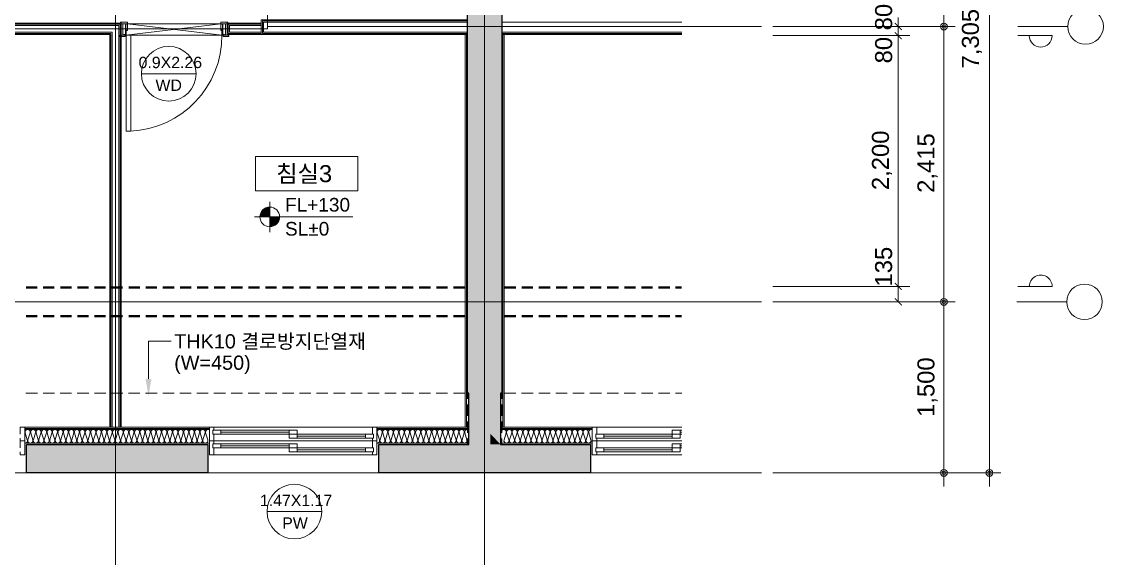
# Model space of a CAD drawing. Header units: millimetres. Extents: x 906 to 41302, y 848 to 28850.
# Drawn here: x 22771 to 32264, y 8367 to 13075 of the extents above; entities that cross this region are included whole.
import ezdxf

# ---------------------------------------------------------------- set-up
doc = ezdxf.new("R2010")
doc.units = ezdxf.units.MM
for name, color, linetype in [('PDF_0', 7, 'Continuous'), ('PDF_A-ANNO-LEAD', 7, 'Continuous'), ('PDF_A-ANNO-PONT', 7, 'Continuous'), ('PDF_A-FLOR-ROOM-IDEN', 7, 'Continuous'), ('PDF_A-ST-AXIS-CEN', 7, 'Continuous'), ('PDF_A-ST-AXIS-DIM', 7, 'Continuous'), ('PDF_A-WIN-IDEN', 7, 'Continuous'), ('PDF_X-단위세대$및$주동평면도$A-DOOR', 7, 'Continuous'), ('PDF_X-단위세대$및$주동평면도$A-FIN-INSL', 7, 'Continuous'), ('PDF_X-단위세대$및$주동평면도$A-FIN-INSL-HID', 7, 'Continuous'), ('PDF_X-단위세대$및$주동평면도$A-FLOR-FLIN-TYP', 7, 'Continuous'), ('PDF_X-단위세대$및$주동평면도$A-ST-AXIS-CEN', 7, 'Continuous'), ('PDF_X-단위세대$및$주동평면도$A-ST-AXIS-CEN-SUB', 7, 'Continuous'), ('PDF_X-단위세대$및$주동평면도$A-ST-CONC', 7, 'Continuous'), ('PDF_X-단위세대$및$주동평면도$A-WALL-DRY', 7, 'Continuous'), ('PDF_X-단위세대$및$주동평면도$A-WIN', 7, 'Continuous'), ('PDF_문자', 7, 'Continuous')]:
    doc.layers.add(name, color=color, linetype=linetype)
doc.layers.add('PDF_X-단위세대$및$주동평면도$A-FIN-INSL-HAT', color=7, linetype='Continuous', true_color=0x666666)
doc.layers.add('PDF_X-단위세대$및$주동평면도$S-ST-CONC-PAT1', color=7, linetype='Continuous', true_color=0xb7b7b7)
doc.styles.add('PDF Arial', font='arial.ttf')

msp = doc.modelspace()

# ---------------------------------------------------------------- linework, layer by layer
at = {"layer": 'PDF_0', "lineweight": 13}
for points in [[(30864.2, 12911.7), (30864.2, 13151.9)], [(30864.2, 10736.8), (30864.2, 10496.6)]]:
    msp.add_lwpolyline(points, close=True, dxfattribs=at)
for points in [[(30864.2, 9237.1), (30864.2, 8996.9)], [(31264.2, 9237.1), (31264.2, 8996.9)]]:
    msp.add_lwpolyline(points, dxfattribs=at)
for centre, radius in [((30864.7, 13031.8), 30.2), ((30864.7, 13031.8), 30.2), ((30864.7, 13031.8), 15.3), ((30864.7, 13031.8), 15.3), ((30864.7, 10616.7), 30.2), ((30864.7, 10616.7), 30.2), ((30864.7, 10616.7), 15.3), ((30864.7, 10616.7), 15.3), ((30864.7, 9117), 30.2), ((30864.7, 9117), 15.3), ((31264.8, 9117), 30.2), ((31264.8, 9117), 15.3)]:
    msp.add_circle(centre, radius, dxfattribs=at)
at = {"layer": 'PDF_0', "transparency": 33554559}
for points in [[(30437.7, 13065.1), (30431.3, 13058.8), (30498, 13004.8)], [(30498, 13004.8), (30431.3, 13058.8), (30437.7, 13065.1)], [(30431.3, 13058.8), (30498, 13004.8), (30491.7, 12998.5)], [(30491.7, 12998.5), (30498, 13004.8), (30431.3, 13058.8)], [(30498, 12924.4), (30431.3, 12978.3), (30437.7, 12984.7)], [(30498, 12924.4), (30431.3, 12978.3), (30437.7, 12984.7)], [(30491.7, 12918), (30498, 12924.4), (30431.3, 12978.3)], [(30491.7, 12918), (30498, 12924.4), (30431.3, 12978.3)], [(30437.7, 10784.4), (30431.3, 10778.1), (30498, 10725.2)], [(30498, 10725.2), (30431.3, 10778.1), (30437.7, 10784.4)], [(30431.3, 10778.1), (30498, 10725.2), (30491.7, 10718.8)], [(30491.7, 10718.8), (30498, 10725.2), (30431.3, 10778.1)], [(30437.7, 10650), (30431.3, 10643.7), (30498, 10589.7)], [(30431.3, 10643.7), (30498, 10589.7), (30491.7, 10583.3)]]:
    msp.add_solid(points, dxfattribs=at)
at = {"layer": 'PDF_A-ANNO-LEAD', "lineweight": 9}
msp.add_lwpolyline([(23884.5, 9940.9), (23884.5, 10271.1), (24084.5, 10271.1)], dxfattribs=at)
at = {"layer": 'PDF_A-ANNO-LEAD', "transparency": 33554559}
msp.add_solid([(23909.9, 9940.9), (23884.5, 9791.7), (23859.1, 9940.9)], dxfattribs=at)
at = {"layer": 'PDF_A-ANNO-PONT', "lineweight": 13}
for points in [[(24948.1, 11495.6), (24948.1, 11226.8)], [(25677.3, 11361.2), (24813.7, 11361.2)]]:
    msp.add_lwpolyline(points, dxfattribs=at)
msp.add_circle((24948.6, 11361.7), 86.3, dxfattribs=at)
at = {"layer": 'PDF_A-ANNO-PONT', "transparency": 33554559}
for points in [[(24873, 11404.6), (24948.1, 11390.8), (24866.6, 11390.8)], [(24881.4, 11416.2), (24948.1, 11404.6), (24873, 11404.6)], [(24948.1, 11404.6), (24873, 11404.6), (24948.1, 11390.8)], [(24892, 11426.8), (24948.1, 11416.2), (24881.4, 11416.2)], [(24948.1, 11416.2), (24881.4, 11416.2), (24948.1, 11404.6)], [(24904.7, 11436.4), (24948.1, 11426.8), (24892, 11426.8)], [(24948.1, 11426.8), (24892, 11426.8), (24948.1, 11416.2)], [(24918.5, 11442.7), (24948.1, 11436.4), (24904.7, 11436.4)], [(24948.1, 11436.4), (24904.7, 11436.4), (24948.1, 11426.8)], [(24933.3, 11445.9), (24948.1, 11442.7), (24918.5, 11442.7)], [(24948.1, 11442.7), (24918.5, 11442.7), (24948.1, 11436.4)], [(24948.1, 11448), (24948.1, 11445.9), (24933.3, 11445.9)], [(24948.1, 11445.9), (24933.3, 11445.9), (24948.1, 11442.7)], [(24863.4, 11376), (24948.1, 11361.2), (24861.3, 11361.2)], [(24866.6, 11390.8), (24948.1, 11376), (24863.4, 11376)], [(24948.1, 11376), (24863.4, 11376), (24948.1, 11361.2)], [(24948.1, 11390.8), (24866.6, 11390.8), (24948.1, 11376)], [(25034.9, 11361.2), (24948.1, 11361.2), (25032.8, 11346.4)], [(24948.1, 11361.2), (25032.8, 11346.4), (24948.1, 11346.4)], [(25032.8, 11346.4), (24948.1, 11346.4), (25029.6, 11331.6)], [(24948.1, 11346.4), (25029.6, 11331.6), (24948.1, 11331.6)], [(25029.6, 11331.6), (24948.1, 11331.6), (25023.2, 11317.8)], [(24948.1, 11331.6), (25023.2, 11317.8), (24948.1, 11317.8)], [(25023.2, 11317.8), (24948.1, 11317.8), (25013.7, 11305.1)], [(24948.1, 11317.8), (25013.7, 11305.1), (24948.1, 11305.1)], [(25013.7, 11305.1), (24948.1, 11305.1), (25003.1, 11294.5)], [(24948.1, 11305.1), (25003.1, 11294.5), (24948.1, 11294.5)], [(25003.1, 11294.5), (24948.1, 11294.5), (24991.5, 11286.1)], [(24948.1, 11294.5), (24991.5, 11286.1), (24948.1, 11286.1)], [(24991.5, 11286.1), (24948.1, 11286.1), (24977.7, 11279.7)], [(24948.1, 11286.1), (24977.7, 11279.7), (24948.1, 11279.7)], [(24948.1, 11279.7), (24948.1, 11276.5), (24962.9, 11276.5)], [(24948.1, 11279.7), (24977.7, 11279.7), (24962.9, 11276.5)], [(24948.1, 11276.5), (24962.9, 11276.5), (24948.1, 11274.4)]]:
    msp.add_solid(points, dxfattribs=at)
at = {"layer": 'PDF_A-FLOR-ROOM-IDEN', "lineweight": 13}
msp.add_lwpolyline([(24822.2, 11589.8), (24822.2, 11890.4), (25721.7, 11890.4), (25721.7, 11589.8)], close=True, dxfattribs=at)
at = {"layer": 'PDF_A-ST-AXIS-CEN', "lineweight": 5}
for points in [[(27764.3, 13031.3), (29264, 13031.3)], [(27764.3, 10616.1), (29264, 10616.1)], [(27764.3, 9116.5), (29264, 9116.5)]]:
    msp.add_lwpolyline(points, dxfattribs=at)
at = {"layer": 'PDF_A-ST-AXIS-DIM', "lineweight": 13}
for points in [[(31264.2, 16361.8), (31264.2, 9176.8)], [(30464.1, 13111.7), (30464.1, 13031.3), (30464.1, 12972)], [(30464.1, 12951.9), (30464.1, 13031.3), (30464.1, 13091.6)], [(31952.2, 13031.3), (31514, 13031.3)], [(30464.1, 10616.1), (30464.1, 10751.6), (30464.1, 12951.9), (30464.1, 12891.6)], [(30864.2, 10676.5), (30864.2, 12972)], [(29364.5, 10616.1), (30564.7, 10616.1)], [(30864.2, 9176.8), (30864.2, 10556.9)], [(31941.6, 10616.1), (31504.5, 10616.1)], [(30964.7, 9116.5), (29364.5, 9116.5), (31364.8, 9116.5)]]:
    msp.add_lwpolyline(points, dxfattribs=at)
for points in [[(30964.7, 13031.3), (29364.5, 13031.3)], [(30564.7, 13031.3), (29364.5, 13031.3)], [(30564.7, 12951.9), (29364.5, 12951.9)], [(30564.7, 10751.6), (29364.5, 10751.6)], [(30964.7, 10616.1), (29364.5, 10616.1)]]:
    msp.add_lwpolyline(points, close=True, dxfattribs=at)
for points in [[(31614.6, 12952.4, 1), (31814.6, 12951.9), (31514, 12951.9)], [(31614.6, 10752.1, -1), (31814.6, 10751.6), (31514, 10751.6)]]:
    msp.add_lwpolyline(points, format="xyb", dxfattribs=at)
for centre in [(32108.3, 13031.8), (32098.7, 10616.7)]:
    msp.add_circle(centre, 156.1, dxfattribs=at)
at = {"layer": 'PDF_A-WIN-IDEN', "lineweight": 13}
for points in [[(24301.5, 12617.5), (23822, 12617.5)], [(25404.2, 8776.8), (24924.8, 8776.8)]]:
    msp.add_lwpolyline(points, dxfattribs=at)
for centre in [(24061.8, 12618), (25164.5, 8777.3)]:
    msp.add_circle(centre, 239.7, dxfattribs=at)
at = {"layer": 'PDF_X-단위세대$및$주동평면도$A-DOOR', "lineweight": 9}
for points in [[(23699.3, 13071.5), (23699.3, 13056.7), (23644.2, 13056.7), (23644.2, 13062), (23638.9, 13062), (23638.9, 13071.5), (23699.3, 13071.5), (23638.9, 13071.5), (23638.9, 13066.2), (23644.2, 13066.2), (23644.2, 13056.7), (23699.3, 13056.7)], [(23683.4, 13008), (23683.4, 13056.7), (23659.1, 13056.7), (23659.1, 13024.9), (23659.1, 12956.1), (23668.6, 12956.1), (23668.6, 12961.4), (23683.4, 12961.4)], [(23684.5, 12961.4), (23669.6, 12961.4), (23669.6, 12956.1), (23689.7, 12956.1), (23689.7, 13006.9), (23684.5, 13006.9)], [(23694, 13056.7), (23694, 13051.4), (23699.3, 13051.4), (23699.3, 12996.3), (23689.7, 12996.3), (23689.7, 13008), (23684.5, 13008), (23684.5, 13056.7)], [(24519.5, 13071.5), (24519.5, 13056.7), (24574.5, 13056.7), (24574.5, 13062), (24579.8, 13062), (24579.8, 13071.5), (24519.5, 13071.5), (24579.8, 13071.5), (24579.8, 13066.2), (24574.5, 13066.2), (24574.5, 13056.7), (24519.5, 13056.7)], [(24524.8, 13056.7), (24524.8, 13051.4), (24519.5, 13051.4), (24519.5, 12996.3), (24529, 12996.3), (24529, 13008), (24534.3, 13008), (24534.3, 13056.7)], [(24534.3, 12961.4), (24549.1, 12961.4), (24549.1, 12956.1), (24529, 12956.1), (24529, 13006.9), (24534.3, 13006.9)], [(24535.4, 13008), (24535.4, 13056.7), (24559.7, 13056.7), (24559.7, 13024.9), (24559.7, 12956.1), (24550.2, 12956.1), (24550.2, 12961.4), (24535.4, 12961.4)], [(23629.4, 12951.9), (23634.7, 12951.9), (23634.7, 12956.1), (23679.2, 12956.1), (23679.2, 12944.5), (23629.4, 12944.5)], [(23730, 12114.7), (23689.7, 12114.7), (23689.7, 12956.1), (23730, 12956.1)], [(24589.3, 12951.9), (24584, 12951.9), (24584, 12956.1), (24539.6, 12956.1), (24539.6, 12944.5), (24589.3, 12944.5)]]:
    msp.add_lwpolyline(points, close=True, dxfattribs=at)
at = {"layer": 'PDF_X-단위세대$및$주동평면도$A-DOOR', "lineweight": 5}
msp.add_lwpolyline([(23689.7, 12956.1), (24529, 12956.1), (23699.3, 13056.7), (24519.5, 13056.7)], close=True, dxfattribs=at)
msp.add_arc((23692.4, 12951.4), 836.6, 272.19727, 0.37353, dxfattribs=at)
at = {"layer": 'PDF_X-단위세대$및$주동평면도$A-FIN-INSL', "lineweight": 5}
for points in [[(22799.7, 9496.4), (24418.9, 9496.4)], [(25889, 9496.4), (26683.8, 9496.4)], [(27779.2, 9496.4), (26984.3, 9496.4)], [(22799.7, 9376.8), (24418.9, 9376.8)], [(25889, 9376.8), (26683.8, 9376.8)], [(27779.2, 9376.8), (26984.3, 9376.8)]]:
    msp.add_lwpolyline(points, dxfattribs=at)
at = {"layer": 'PDF_X-단위세대$및$주동평면도$A-FIN-INSL-HAT', "lineweight": 9}
for points in [[(23156.3, 9405.4), (23138.2, 9468.3, -0.501616), (23160, 9497.5, -0.501616), (23180.7, 9467.9), (23162.6, 9406.1, 0.501616), (23184.4, 9376.8, 0.501616), (23205, 9405.4), (23185.9, 9468.3, -0.501616), (23207.7, 9497.5, -0.501616), (23228.3, 9467.9), (23210.2, 9406.1, 0.501616), (23232, 9376.8, 0.501616), (23252.7, 9405.4), (23234.6, 9468.3, -0.501616), (23256.4, 9497.5, -0.501616), (23277, 9467.9), (23257.8, 9406.1, 0.501616), (23279.6, 9376.8, 0.501616), (23300.3, 9405.4), (23282.2, 9468.3, -0.501616), (23304, 9497.5, -0.501616), (23324.6, 9467.9), (23306.5, 9406.1, 0.501616), (23328.3, 9376.8, 0.501616), (23349, 9405.4), (23329.8, 9468.3, -0.501616), (23351.6, 9497.5, -0.501616), (23373.3, 9467.9), (23354.1, 9406.1, 0.501616), (23376, 9376.8, 0.501616), (23396.6, 9405.4), (23378.5, 9468.3, -0.501616), (23400.3, 9497.5, -0.501616), (23420.9, 9467.9), (23401.8, 9406.1, 0.501616), (23423.6, 9376.8, 0.501616), (23445.3, 9405.4), (23426.1, 9468.3, -0.501616), (23447.9, 9497.5, -0.501616), (23468.6, 9467.9), (23450.4, 9406.1, 0.501616), (23472.3, 9376.8, 0.501616), (23492.9, 9405.4), (23473.7, 9468.3, -0.501616), (23495.5, 9497.5, -0.501616), (23517.2, 9467.9), (23498.1, 9406.1, 0.501616), (23519.9, 9376.8, 0.501616), (23540.5, 9405.4), (23522.4, 9468.3, -0.501616), (23544.2, 9497.5, -0.501616), (23564.9, 9467.9), (23545.7, 9406.1, 0.501616), (23567.5, 9376.8, 0.501616), (23589.2, 9405.4), (23570, 9468.3, -0.501616), (23591.9, 9497.5, -0.501616), (23612.5, 9467.9), (23594.4, 9406.1, 0.501616), (23616.2, 9376.8, 0.501616), (23636.8, 9405.4), (23617.7, 9468.3, -0.501616), (23639.5, 9497.5, -0.501616), (23661.2, 9467.9), (23642, 9406.1, 0.501616), (23663.8, 9376.8, 0.501616), (23684.5, 9405.4), (23666.4, 9468.3, -0.501616), (23688.2, 9497.5, -0.501616), (23708.8, 9467.9), (23690.7, 9406.1, 0.501616), (23712.5, 9376.8, 0.501616), (23733.1, 9405.4), (23714, 9468.3, -0.501616), (23735.8, 9497.5, -0.501616), (23756.4, 9467.9), (23738.3, 9406.1, 0.501616), (23760.1, 9376.8, 0.501616), (23780.8, 9405.4), (23762.7, 9468.3, -0.501616), (23784.5, 9497.5, -0.501616), (23805.1, 9467.9), (23785.9, 9406.1, 0.501616), (23807.8, 9376.8, 0.501616), (23828.4, 9405.4), (23810.3, 9468.3, -0.501616), (23832.1, 9497.5, -0.501616), (23852.7, 9467.9), (23834.6, 9406.1, 0.501616), (23856.4, 9376.8, 0.501616), (23877.1, 9405.4), (23857.9, 9468.3, -0.501616), (23879.7, 9497.5, -0.501616), (23900.4, 9467.9), (23882.2, 9406.1, 0.501616), (23904.1, 9376.8, 0.501616), (23924.7, 9405.4), (23906.6, 9468.3, -0.501616), (23928.4, 9497.5, -0.501616), (23949, 9467.9), (23929.9, 9406.1, 0.501616), (23951.7, 9376.8, 0.501616), (23972.3, 9405.4), (23954.2, 9468.3, -0.501616), (23976, 9497.5, -0.501616), (23996.7, 9467.9), (23978.6, 9406.1, 0.501616), (24000.4, 9376.8, 0.501616), (24021, 9405.4), (24001.8, 9468.3, -0.501616), (24023.7, 9497.5, -0.501616), (24044.3, 9467.9), (24026.2, 9406.1, 0.501616), (24048, 9376.8, 0.501616), (24068.6, 9405.4), (24050.5, 9468.3, -0.501616), (24072.3, 9497.5, -0.501616), (24093, 9467.9), (24073.8, 9406.1, 0.501616), (24095.6, 9376.8, 0.501616), (24117.3, 9405.4), (24098.2, 9468.3, -0.501616), (24120, 9497.5, -0.501616), (24140.6, 9467.9), (24122.5, 9406.1, 0.501616), (24144.3, 9376.8, 0.501616), (24164.9, 9405.4), (24145.8, 9468.3, -0.501616), (24167.6, 9497.5, -0.501616), (24189.3, 9467.9), (24170.1, 9406.1, 0.501616), (24191.9, 9376.8, 0.501616), (24212.6, 9405.4), (24194.5, 9468.3, -0.501616), (24216.3, 9497.5, -0.501616), (24236.9, 9467.9), (24217.7, 9406.1, 0.501616), (24239.6, 9376.8, 0.501616), (24261.2, 9405.4), (24242.1, 9468.3, -0.501616), (24263.9, 9497.5, -0.501616), (24284.5, 9467.9), (24266.4, 9406.1, 0.501616), (24288.2, 9376.8, 0.501616), (24308.9, 9405.4), (24289.7, 9468.3, -0.501616), (24311.5, 9497.5, -0.501616), (24333.2, 9467.9), (24314, 9406.1, 0.501616), (24335.9, 9376.8, 0.501616), (24356.5, 9405.4), (24338.4, 9468.3, -0.501616), (24360.2, 9497.5, -0.501616), (24380.8, 9467.9), (24361.7, 9406.1, 0.501616), (24383.5, 9376.8, 0.501616), (24405.2, 9405.4), (24386.1, 9467.9, -0.501616), (24407.8, 9497.5, -0.143364), (24420.1, 9493.9)], [(25889.5, 9376.8, 0.501616), (25911.2, 9405.4), (25892, 9468.3, -0.501616), (25913.8, 9497.5, -0.501616), (25934.5, 9467.9), (25916.4, 9406.1, 0.501616), (25938.2, 9376.8, 0.501616), (25958.8, 9405.4), (25939.7, 9468.3, -0.501616), (25961.5, 9497.5, -0.501616), (25983.2, 9467.9), (25964, 9406.1, 0.501616), (25985.8, 9376.8, 0.501616), (26006.4, 9405.4), (25988.3, 9468.3, -0.501616), (26010.1, 9497.5, -0.501616), (26030.8, 9467.9), (26012.7, 9406.1, 0.501616), (26034.5, 9376.8, 0.501616), (26055.1, 9405.4), (26036, 9468.3, -0.501616), (26057.8, 9497.5, -0.501616), (26078.4, 9467.9), (26060.3, 9406.1, 0.501616), (26082.1, 9376.8, 0.501616), (26102.7, 9405.4), (26084.6, 9468.3, -0.501616), (26106.5, 9497.5, -0.501616), (26127.1, 9467.9), (26107.9, 9406.1, 0.501616), (26129.7, 9376.8, 0.501616), (26150.4, 9405.4), (26132.3, 9468.3, -0.501616), (26154.1, 9497.5, -0.501616), (26174.7, 9467.9), (26156.6, 9406.1, 0.501616), (26178.4, 9376.8, 0.501616), (26199.1, 9405.4), (26179.9, 9468.3, -0.501616), (26201.7, 9497.5, -0.501616), (26222.3, 9467.9), (26204.2, 9406.1, 0.501616), (26226, 9376.8, 0.501616), (26246.7, 9405.4), (26228.6, 9468.3, -0.501616), (26250.4, 9497.5, -0.501616), (26271, 9467.9), (26251.9, 9406.1, 0.501616), (26273.7, 9376.8, 0.501616), (26294.3, 9405.4), (26276.2, 9468.3, -0.501616), (26298, 9497.5, -0.501616), (26318.6, 9467.9), (26300.5, 9406.1, 0.501616), (26322.4, 9376.8, 0.501616), (26343, 9405.4), (26323.8, 9468.3, -0.501616), (26345.6, 9497.5, -0.501616), (26366.3, 9467.9), (26348.2, 9406.1, 0.501616), (26370, 9376.8, 0.501616), (26390.6, 9405.4), (26372.5, 9468.3, -0.501616), (26394.3, 9497.5, -0.501616), (26415, 9467.9), (26395.8, 9406.1, 0.501616), (26417.6, 9376.8, 0.501616), (26439.3, 9405.4), (26420.1, 9468.3, -0.501616), (26441.9, 9497.5, -0.501616), (26462.6, 9467.9), (26444.5, 9406.1, 0.501616), (26466.3, 9376.8, 0.501616), (26486.9, 9405.4), (26467.8, 9468.3, -0.501616), (26489.6, 9497.5, -0.501616), (26511.3, 9467.9), (26492.1, 9406.1, 0.501616), (26513.9, 9376.8, 0.501616), (26534.6, 9405.4), (26516.4, 9468.3, -0.501616), (26538.3, 9497.5, -0.501616), (26558.9, 9467.9), (26539.7, 9406.1, 0.501616), (26561.5, 9376.8, 0.501616), (26583.2, 9405.4), (26564.1, 9468.3, -0.501616), (26585.9, 9497.5, -0.501616), (26606.5, 9467.9), (26588.4, 9406.1, 0.501616), (26610.2, 9376.8, 0.501616), (26630.9, 9405.4), (26611.7, 9468.3, -0.501616), (26633.5, 9497.5, -0.501616), (26655.2, 9467.9), (26636, 9406.1, 0.501616), (26657.8, 9376.8, 0.501616), (26678.5, 9405.4), (26660.5, 9467.9, -0.501616), (26682.2, 9497.5, -0.031488), (26685, 9497.3)], [(27770.2, 9497.5, 0.501616), (27748.5, 9467.9), (27767.6, 9406.1, -0.501616), (27745.8, 9376.8, -0.501616), (27724.1, 9405.4), (27743.3, 9468.3, 0.501616), (27721.5, 9497.5, 0.501616), (27699.8, 9467.9), (27720, 9406.1, -0.501616), (27698.2, 9376.8, -0.501616), (27676.5, 9405.4), (27695.7, 9468.3, 0.501616), (27673.8, 9497.5, 0.501616), (27652.2, 9467.9), (27671.3, 9406.1, -0.501616), (27649.5, 9376.8, -0.501616), (27627.8, 9405.4), (27648, 9468.3, 0.501616), (27626.2, 9497.5, 0.501616), (27604.5, 9467.9), (27623.7, 9406.1, -0.501616), (27601.9, 9376.8, -0.501616), (27580.2, 9405.4), (27599.3, 9468.3, 0.501616), (27577.5, 9497.5, 0.501616), (27555.8, 9467.9), (27576.1, 9406.1, -0.501616), (27554.3, 9376.8, -0.501616), (27532.6, 9405.4), (27551.7, 9468.3, 0.501616), (27529.9, 9497.5, 0.501616), (27508.2, 9467.9), (27527.4, 9406.1, -0.501616), (27505.6, 9376.8, -0.501616), (27483.9, 9405.4), (27504.1, 9468.3, 0.501616), (27482.3, 9497.5, 0.501616), (27460.6, 9467.9), (27479.8, 9406.1, -0.501616), (27457.9, 9376.8, -0.501616), (27436.3, 9405.4), (27455.4, 9468.3, 0.501616), (27433.6, 9497.5, 0.501616), (27411.9, 9467.9), (27432.1, 9406.1, -0.501616), (27410.3, 9376.8, -0.501616), (27388.6, 9405.4), (27407.8, 9468.3, 0.501616), (27386, 9497.5, 0.501616), (27364.3, 9467.9), (27383.4, 9406.1, -0.501616), (27361.6, 9376.8, -0.501616), (27339.9, 9405.4), (27360.2, 9468.3, 0.501616), (27338.4, 9497.5, 0.501616), (27315.6, 9467.9), (27335.8, 9406.1, -0.501616), (27314, 9376.8, -0.501616), (27292.3, 9405.4), (27311.5, 9468.3, 0.501616), (27289.7, 9497.5, 0.501616), (27268, 9467.9), (27288.2, 9406.1, -0.501616), (27266.4, 9376.8, -0.501616), (27243.6, 9405.4), (27263.9, 9468.3, 0.501616), (27242, 9497.5, 0.501616), (27220.4, 9467.9), (27239.5, 9406.1, -0.501616), (27217.7, 9376.8, -0.501616), (27196, 9405.4), (27216.2, 9468.3, 0.501616), (27194.4, 9497.5, 0.501616), (27171.7, 9467.9), (27191.9, 9406.1, -0.501616), (27170.1, 9376.8, -0.501616), (27148.4, 9405.4), (27167.5, 9468.3, 0.501616), (27145.7, 9497.5, 0.501616), (27124, 9467.9), (27144.3, 9406.1, -0.501616), (27122.5, 9376.8, -0.501616), (27099.7, 9405.4), (27119.9, 9468.3, 0.501616), (27098.1, 9497.5, 0.501616), (27076.4, 9467.9), (27095.6, 9406.1, -0.501616), (27073.8, 9376.8, -0.501616), (27052.1, 9405.4), (27072.3, 9468.3, 0.501616), (27050.5, 9497.5, 0.501616), (27027.7, 9467.9), (27048, 9406.1, -0.501616), (27026.1, 9376.8, -0.501616), (27004.5, 9405.4), (27022.4, 9467.9, 0.501616), (27001.8, 9497.5, 0.220776), (26984.4, 9489.4)]]:
    msp.add_lwpolyline(points, format="xyb", dxfattribs=at)
for points in [[(27769.6, 9496.4), (27769.6, 9496.4)], [(22820.9, 9405.4), (22801.8, 9467.9)], [(22845.2, 9467.9), (22826.1, 9405.4)], [(22868.5, 9405.4), (22850.5, 9467.9)], [(22892.8, 9467.9), (22873.8, 9405.4)], [(22917.2, 9405.4), (22898.1, 9467.9)], [(22940.4, 9467.9), (22922.5, 9405.4)], [(22964.8, 9405.4), (22945.7, 9467.9)], [(22989.1, 9467.9), (22970.1, 9405.4)], [(23012.4, 9405.4), (22994.4, 9467.9)], [(23036.8, 9467.9), (23017.7, 9405.4)], [(23061.1, 9405.4), (23042, 9467.9)], [(23084.4, 9467.9), (23066.4, 9405.4)], [(23108.7, 9405.4), (23089.7, 9467.9)], [(23133.1, 9467.9), (23114, 9405.4)], [(22799.7, 9376.8), (22799.7, 9376.8)], [(25889, 9376.8), (25889, 9376.8)]]:
    msp.add_lwpolyline(points, dxfattribs=at)
for centre, radius, start, end in [((22823.5, 9474.7), 22.7, 89.99533, 196.55168), ((22823.5, 9474.7), 22.8, 343.4484, 90.00467), ((22872.2, 9474.7), 22.7, 89.99533, 196.55168), ((22872.2, 9474.7), 22.8, 343.4484, 90.00467), ((22919.8, 9474.7), 22.7, 89.99533, 196.55168), ((22919.8, 9474.7), 22.8, 343.4484, 90.00467), ((22968.5, 9474.7), 22.7, 89.99533, 196.55168), ((22968.5, 9474.7), 22.8, 343.4484, 90.00467), ((23016.1, 9474.7), 22.7, 89.99533, 196.55168), ((23016.1, 9474.7), 22.8, 343.4484, 90.00467), ((23063.7, 9474.7), 22.7, 89.99533, 196.55168), ((23063.7, 9474.7), 22.8, 343.4484, 90.00467), ((23112.4, 9474.7), 22.7, 89.99533, 196.55168), ((23112.4, 9474.7), 22.8, 343.4484, 90.00467), ((22800.2, 9399.6), 22.7, 269.99533, 16.5516), ((22847.8, 9399.6), 22.8, 163.44832, 270.00467), ((22847.8, 9399.6), 22.7, 269.99533, 16.5516), ((22895.5, 9399.6), 22.8, 163.44832, 270.00467), ((22895.5, 9399.6), 22.7, 269.99533, 16.5516), ((22944.2, 9399.6), 22.8, 163.44832, 270.00467), ((22944.2, 9399.6), 22.7, 269.99533, 16.5516), ((22991.8, 9399.6), 22.8, 163.44832, 270.00467), ((22991.8, 9399.6), 22.7, 269.99533, 16.5516), ((23040.5, 9399.6), 22.8, 163.44832, 270.00467), ((23040.5, 9399.6), 22.7, 269.99533, 16.5516), ((23088.1, 9399.6), 22.8, 163.44832, 270.00467), ((23088.1, 9399.6), 22.7, 269.99533, 16.5516), ((23135.7, 9399.6), 22.8, 163.44832, 270.00467), ((23135.7, 9399.6), 22.7, 269.99533, 16.5516)]:
    msp.add_arc(centre, radius, start, end, dxfattribs=at)
at = {"layer": 'PDF_X-단위세대$및$주동평면도$A-FIN-INSL-HID', "lineweight": 5}
for points in [[(22809.2, 9817.1), (22909.8, 9817.1)], [(22959.5, 9817.1), (23059, 9817.1)], [(23109.8, 9817.1), (23209.3, 9817.1)], [(23259, 9817.1), (23359.5, 9817.1)], [(23409.3, 9817.1), (23509.8, 9817.1)], [(23559.6, 9817.1), (23659.1, 9817.1)], [(23709.9, 9817.1), (23809.3, 9817.1)], [(23859.1, 9817.1), (23959.6, 9817.1)], [(24009.4, 9817.1), (24109.9, 9817.1)], [(24159.6, 9817.1), (24259.1, 9817.1)], [(24309.9, 9817.1), (24409.4, 9817.1)], [(24459.2, 9817.1), (24559.7, 9817.1)], [(24609.4, 9817.1), (24710, 9817.1)], [(24759.7, 9817.1), (24859.2, 9817.1)], [(24908.9, 9817.1), (25009.5, 9817.1)], [(25059.2, 9817.1), (25159.8, 9817.1)], [(25209.5, 9817.1), (25309, 9817.1)], [(25359.8, 9817.1), (25459.3, 9817.1)], [(25509, 9817.1), (25609.6, 9817.1)], [(25659.3, 9817.1), (25759.8, 9817.1)], [(25809.6, 9817.1), (25909.1, 9817.1)], [(25959.9, 9817.1), (26059.4, 9817.1)], [(26109.1, 9817.1), (26209.6, 9817.1)], [(26259.4, 9817.1), (26359.9, 9817.1)], [(26409.7, 9817.1), (26509.2, 9817.1)], [(26560, 9817.1), (26664.7, 9817.1)], [(26683.8, 9766.3), (26683.8, 9817.1)], [(26984.3, 9766.3), (26984.3, 9817.1)], [(27004.5, 9817.1), (27109.2, 9817.1)], [(27159, 9817.1), (27259.5, 9817.1)], [(27309.3, 9817.1), (27409.8, 9817.1)], [(27459.5, 9817.1), (27559, 9817.1)], [(27609.8, 9817.1), (27709.3, 9817.1)], [(27759, 9817.1), (27859.6, 9817.1)], [(27909.3, 9817.1), (28009.9, 9817.1)], [(28059.6, 9817.1), (28159.1, 9817.1)], [(28209.9, 9817.1), (28309.4, 9817.1)], [(28359.1, 9817.1), (28459.7, 9817.1)], [(28509.4, 9817.1), (28564.4, 9817.1)], [(26683.8, 9617.1), (26683.8, 9716.6)], [(26984.3, 9617.1), (26984.3, 9716.6)], [(26683.8, 9466.8), (26683.8, 9566.3)], [(26984.3, 9466.8), (26984.3, 9566.3)], [(26683.8, 9366.3), (26683.8, 9417.1)], [(26984.3, 9366.3), (26984.3, 9417.1)]]:
    msp.add_lwpolyline(points, dxfattribs=at)
at = {"layer": 'PDF_X-단위세대$및$주동평면도$A-FLOR-FLIN-TYP', "lineweight": 5}
for points in [[(21314.8, 9116.5), (22814.5, 9116.5)], [(24404.1, 9116.5), (25904.8, 9116.5)], [(27764.3, 9116.5), (28564.4, 9116.5)]]:
    msp.add_lwpolyline(points, dxfattribs=at)
at = {"layer": 'PDF_X-단위세대$및$주동평면도$A-ST-AXIS-CEN', "lineweight": 5}
for points in [[(20274.5, 13011.2), (24929.1, 13011.2), (24929.1, 16301.5)], [(26834.1, 7677.2), (26834.1, 16301.5)], [(23594.5, 7677.2), (23594.5, 13211.2)], [(24929.1, 13031.3), (26884.9, 13031.3), (28564.4, 13031.3)], [(15769.2, 10616.1), (26884.9, 10616.1), (28564.4, 10616.1)], [(15769.2, 9116.5), (26884.9, 9116.5), (28564.4, 9116.5)]]:
    msp.add_lwpolyline(points, dxfattribs=at)
at = {"layer": 'PDF_X-단위세대$및$주동평면도$A-ST-AXIS-CEN-SUB', "transparency": 33554559}
for points in [[(22909.8, 10731.5), (22909.8, 10751.6), (22809.2, 10731.5)], [(22909.8, 10751.6), (22809.2, 10731.5), (22809.2, 10751.6)], [(23059, 10731.5), (23059, 10751.6), (22959.5, 10731.5)], [(23059, 10751.6), (22959.5, 10731.5), (22959.5, 10751.6)], [(23209.3, 10731.5), (23209.3, 10751.6), (23109.8, 10731.5)], [(23209.3, 10751.6), (23109.8, 10731.5), (23109.8, 10751.6)], [(23359.5, 10731.5), (23359.5, 10751.6), (23259, 10731.5)], [(23359.5, 10751.6), (23259, 10731.5), (23259, 10751.6)], [(23509.8, 10731.5), (23509.8, 10751.6), (23409.3, 10731.5)], [(23509.8, 10751.6), (23409.3, 10731.5), (23409.3, 10751.6)], [(23659.1, 10731.5), (23659.1, 10751.6), (23559.6, 10731.5)], [(23659.1, 10751.6), (23559.6, 10731.5), (23559.6, 10751.6)], [(23809.3, 10731.5), (23809.3, 10751.6), (23709.9, 10731.5)], [(23809.3, 10751.6), (23709.9, 10731.5), (23709.9, 10751.6)], [(23959.6, 10731.5), (23959.6, 10751.6), (23859.1, 10731.5)], [(23959.6, 10751.6), (23859.1, 10731.5), (23859.1, 10751.6)], [(24109.9, 10731.5), (24109.9, 10751.6), (24009.4, 10731.5)], [(24109.9, 10751.6), (24009.4, 10731.5), (24009.4, 10751.6)], [(24259.1, 10731.5), (24259.1, 10751.6), (24159.6, 10731.5)], [(24259.1, 10751.6), (24159.6, 10731.5), (24159.6, 10751.6)], [(24409.4, 10731.5), (24409.4, 10751.6), (24309.9, 10731.5)], [(24409.4, 10751.6), (24309.9, 10731.5), (24309.9, 10751.6)], [(24559.7, 10731.5), (24559.7, 10751.6), (24459.2, 10731.5)], [(24559.7, 10751.6), (24459.2, 10731.5), (24459.2, 10751.6)], [(24710, 10731.5), (24710, 10751.6), (24609.4, 10731.5)], [(24710, 10751.6), (24609.4, 10731.5), (24609.4, 10751.6)], [(24859.2, 10731.5), (24859.2, 10751.6), (24759.7, 10731.5)], [(24859.2, 10751.6), (24759.7, 10731.5), (24759.7, 10751.6)], [(25009.5, 10731.5), (25009.5, 10751.6), (24908.9, 10731.5)], [(25009.5, 10751.6), (24908.9, 10731.5), (24908.9, 10751.6)], [(25159.8, 10731.5), (25159.8, 10751.6), (25059.2, 10731.5)], [(25159.8, 10751.6), (25059.2, 10731.5), (25059.2, 10751.6)], [(25309, 10731.5), (25309, 10751.6), (25209.5, 10731.5)], [(25309, 10751.6), (25209.5, 10731.5), (25209.5, 10751.6)], [(25459.3, 10731.5), (25459.3, 10751.6), (25359.8, 10731.5)], [(25459.3, 10751.6), (25359.8, 10731.5), (25359.8, 10751.6)], [(25609.6, 10731.5), (25609.6, 10751.6), (25509, 10731.5)], [(25609.6, 10751.6), (25509, 10731.5), (25509, 10751.6)], [(25759.8, 10731.5), (25759.8, 10751.6), (25659.3, 10731.5)], [(25759.8, 10751.6), (25659.3, 10731.5), (25659.3, 10751.6)], [(25909.1, 10731.5), (25909.1, 10751.6), (25809.6, 10731.5)], [(25909.1, 10751.6), (25809.6, 10731.5), (25809.6, 10751.6)], [(26059.4, 10731.5), (26059.4, 10751.6), (25959.9, 10731.5)], [(26059.4, 10751.6), (25959.9, 10731.5), (25959.9, 10751.6)], [(26209.6, 10731.5), (26209.6, 10751.6), (26109.1, 10731.5)], [(26209.6, 10751.6), (26109.1, 10731.5), (26109.1, 10751.6)], [(26359.9, 10731.5), (26359.9, 10751.6), (26259.4, 10731.5)], [(26359.9, 10751.6), (26259.4, 10731.5), (26259.4, 10751.6)], [(26509.2, 10731.5), (26509.2, 10751.6), (26409.7, 10731.5)], [(26509.2, 10751.6), (26409.7, 10731.5), (26409.7, 10751.6)], [(26664.7, 10731.5), (26664.7, 10751.6), (26560, 10731.5)], [(26664.7, 10751.6), (26560, 10731.5), (26560, 10751.6)], [(27004.5, 10751.6), (27004.5, 10731.5), (27109.2, 10751.6)], [(27004.5, 10731.5), (27109.2, 10751.6), (27109.2, 10731.5)], [(27159, 10751.6), (27159, 10731.5), (27259.5, 10751.6)], [(27159, 10731.5), (27259.5, 10751.6), (27259.5, 10731.5)], [(27309.3, 10751.6), (27309.3, 10731.5), (27409.8, 10751.6)], [(27309.3, 10731.5), (27409.8, 10751.6), (27409.8, 10731.5)], [(27459.5, 10751.6), (27459.5, 10731.5), (27559, 10751.6)], [(27459.5, 10731.5), (27559, 10751.6), (27559, 10731.5)], [(27609.8, 10751.6), (27609.8, 10731.5), (27709.3, 10751.6)], [(27609.8, 10731.5), (27709.3, 10751.6), (27709.3, 10731.5)], [(27759, 10751.6), (27759, 10731.5), (27859.6, 10751.6)], [(27759, 10731.5), (27859.6, 10751.6), (27859.6, 10731.5)], [(27909.3, 10751.6), (27909.3, 10731.5), (28009.9, 10751.6)], [(27909.3, 10731.5), (28009.9, 10751.6), (28009.9, 10731.5)], [(28059.6, 10751.6), (28059.6, 10731.5), (28159.1, 10751.6)], [(28059.6, 10731.5), (28159.1, 10751.6), (28159.1, 10731.5)], [(28209.9, 10751.6), (28209.9, 10731.5), (28309.4, 10751.6)], [(28209.9, 10731.5), (28309.4, 10751.6), (28309.4, 10731.5)], [(28359.1, 10751.6), (28359.1, 10731.5), (28459.7, 10751.6)], [(28359.1, 10731.5), (28459.7, 10751.6), (28459.7, 10731.5)], [(28564.4, 10751.6), (28564.4, 10742.1), (28509.4, 10751.6)], [(28564.4, 10742.1), (28509.4, 10751.6), (28509.4, 10731.5)], [(28564.4, 10731.5), (28509.4, 10731.5), (28564.4, 10742.1)], [(22909.8, 10481.7), (22909.8, 10501.8), (22809.2, 10481.7)], [(22909.8, 10501.8), (22809.2, 10481.7), (22809.2, 10501.8)], [(23059, 10481.7), (23059, 10501.8), (22959.5, 10481.7)], [(23059, 10501.8), (22959.5, 10481.7), (22959.5, 10501.8)], [(23209.3, 10481.7), (23209.3, 10501.8), (23109.8, 10481.7)], [(23209.3, 10501.8), (23109.8, 10481.7), (23109.8, 10501.8)], [(23359.5, 10481.7), (23359.5, 10501.8), (23259, 10481.7)], [(23359.5, 10501.8), (23259, 10481.7), (23259, 10501.8)], [(23509.8, 10481.7), (23509.8, 10501.8), (23409.3, 10481.7)], [(23509.8, 10501.8), (23409.3, 10481.7), (23409.3, 10501.8)], [(23659.1, 10481.7), (23659.1, 10501.8), (23559.6, 10481.7)], [(23659.1, 10501.8), (23559.6, 10481.7), (23559.6, 10501.8)], [(23809.3, 10481.7), (23809.3, 10501.8), (23709.9, 10481.7)], [(23809.3, 10501.8), (23709.9, 10481.7), (23709.9, 10501.8)], [(23959.6, 10481.7), (23959.6, 10501.8), (23859.1, 10481.7)], [(23959.6, 10501.8), (23859.1, 10481.7), (23859.1, 10501.8)], [(24109.9, 10481.7), (24109.9, 10501.8), (24009.4, 10481.7)], [(24109.9, 10501.8), (24009.4, 10481.7), (24009.4, 10501.8)], [(24259.1, 10481.7), (24259.1, 10501.8), (24159.6, 10481.7)], [(24259.1, 10501.8), (24159.6, 10481.7), (24159.6, 10501.8)], [(24409.4, 10481.7), (24409.4, 10501.8), (24309.9, 10481.7)], [(24409.4, 10501.8), (24309.9, 10481.7), (24309.9, 10501.8)], [(24559.7, 10481.7), (24559.7, 10501.8), (24459.2, 10481.7)], [(24559.7, 10501.8), (24459.2, 10481.7), (24459.2, 10501.8)], [(24710, 10481.7), (24710, 10501.8), (24609.4, 10481.7)], [(24710, 10501.8), (24609.4, 10481.7), (24609.4, 10501.8)], [(24859.2, 10481.7), (24859.2, 10501.8), (24759.7, 10481.7)], [(24859.2, 10501.8), (24759.7, 10481.7), (24759.7, 10501.8)], [(25009.5, 10481.7), (25009.5, 10501.8), (24908.9, 10481.7)], [(25009.5, 10501.8), (24908.9, 10481.7), (24908.9, 10501.8)], [(25159.8, 10481.7), (25159.8, 10501.8), (25059.2, 10481.7)], [(25159.8, 10501.8), (25059.2, 10481.7), (25059.2, 10501.8)], [(25309, 10481.7), (25309, 10501.8), (25209.5, 10481.7)], [(25309, 10501.8), (25209.5, 10481.7), (25209.5, 10501.8)], [(25459.3, 10481.7), (25459.3, 10501.8), (25359.8, 10481.7)], [(25459.3, 10501.8), (25359.8, 10481.7), (25359.8, 10501.8)], [(25609.6, 10481.7), (25609.6, 10501.8), (25509, 10481.7)], [(25609.6, 10501.8), (25509, 10481.7), (25509, 10501.8)], [(25759.8, 10481.7), (25759.8, 10501.8), (25659.3, 10481.7)], [(25759.8, 10501.8), (25659.3, 10481.7), (25659.3, 10501.8)], [(25909.1, 10481.7), (25909.1, 10501.8), (25809.6, 10481.7)], [(25909.1, 10501.8), (25809.6, 10481.7), (25809.6, 10501.8)], [(26059.4, 10481.7), (26059.4, 10501.8), (25959.9, 10481.7)], [(26059.4, 10501.8), (25959.9, 10481.7), (25959.9, 10501.8)], [(26209.6, 10481.7), (26209.6, 10501.8), (26109.1, 10481.7)], [(26209.6, 10501.8), (26109.1, 10481.7), (26109.1, 10501.8)], [(26359.9, 10481.7), (26359.9, 10501.8), (26259.4, 10481.7)], [(26359.9, 10501.8), (26259.4, 10481.7), (26259.4, 10501.8)], [(26509.2, 10481.7), (26509.2, 10501.8), (26409.7, 10481.7)], [(26509.2, 10501.8), (26409.7, 10481.7), (26409.7, 10501.8)], [(26664.7, 10481.7), (26664.7, 10501.8), (26560, 10481.7)], [(26664.7, 10501.8), (26560, 10481.7), (26560, 10501.8)], [(27004.5, 10501.8), (27004.5, 10481.7), (27109.2, 10501.8)], [(27004.5, 10481.7), (27109.2, 10501.8), (27109.2, 10481.7)], [(27159, 10501.8), (27159, 10481.7), (27259.5, 10501.8)], [(27159, 10481.7), (27259.5, 10501.8), (27259.5, 10481.7)], [(27309.3, 10501.8), (27309.3, 10481.7), (27409.8, 10501.8)], [(27309.3, 10481.7), (27409.8, 10501.8), (27409.8, 10481.7)], [(27459.5, 10501.8), (27459.5, 10481.7), (27559, 10501.8)], [(27459.5, 10481.7), (27559, 10501.8), (27559, 10481.7)], [(27609.8, 10501.8), (27609.8, 10481.7), (27709.3, 10501.8)], [(27609.8, 10481.7), (27709.3, 10501.8), (27709.3, 10481.7)], [(27759, 10501.8), (27759, 10481.7), (27859.6, 10501.8)], [(27759, 10481.7), (27859.6, 10501.8), (27859.6, 10481.7)], [(27909.3, 10501.8), (27909.3, 10481.7), (28009.9, 10501.8)], [(27909.3, 10481.7), (28009.9, 10501.8), (28009.9, 10481.7)], [(28059.6, 10501.8), (28059.6, 10481.7), (28159.1, 10501.8)], [(28059.6, 10481.7), (28159.1, 10501.8), (28159.1, 10481.7)], [(28209.9, 10501.8), (28209.9, 10481.7), (28309.4, 10501.8)], [(28209.9, 10481.7), (28309.4, 10501.8), (28309.4, 10481.7)], [(28359.1, 10501.8), (28359.1, 10481.7), (28459.7, 10501.8)], [(28359.1, 10481.7), (28459.7, 10501.8), (28459.7, 10481.7)], [(28564.4, 10501.8), (28564.4, 10492.3), (28509.4, 10501.8)], [(28564.4, 10492.3), (28509.4, 10501.8), (28509.4, 10481.7)], [(28564.4, 10481.7), (28509.4, 10481.7), (28564.4, 10492.3)]]:
    msp.add_solid(points, dxfattribs=at)
at = {"layer": 'PDF_X-단위세대$및$주동평면도$A-ST-CONC', "lineweight": 25}
msp.add_lwpolyline([(26974.8, 16301.5), (28564.4, 16301.5), (26984.3, 16301.5), (26974.8, 16301.5), (26974.8, 15851.7), (26984.3, 15851.7), (26984.3, 9817.1), (26974.8, 9817.1), (26974.8, 9366.3), (26984.3, 9366.3), (27764.3, 9366.3), (27764.3, 9116.5), (26884.9, 9116.5), (25904.8, 9116.5), (25904.8, 9366.3), (26694.4, 9366.3), (26694.4, 9817.1), (26684.8, 9817.1), (26684.8, 15851.7), (26694.4, 15851.7), (26694.4, 16301.5), (26684.8, 16301.5)], dxfattribs=at)
msp.add_lwpolyline([(22814.5, 9116.5), (22814.5, 9366.3), (24404.1, 9366.3), (24404.1, 9116.5)], close=True, dxfattribs=at)
at = {"layer": 'PDF_X-단위세대$및$주동평면도$A-WALL-DRY', "lineweight": 13}
for points in [[(23644.2, 9516.5), (23644.2, 13062), (21454.5, 13062), (21454.5, 12961.4), (23544.8, 12961.4), (23544.8, 9516.5)], [(23634.7, 9516.5), (23634.7, 13051.4), (21464.1, 13051.4), (21464.1, 12972), (23554.3, 12972), (23554.3, 9516.5)], [(23624.1, 9516.5), (23624.1, 13041.8), (21474.7, 13041.8), (21474.7, 12981.5), (23564.9, 12981.5), (23564.9, 9516.5)], [(24874, 13062), (24574.5, 13062), (24574.5, 12961.4), (24874, 12961.4)], [(24874, 13051.4), (24584, 13051.4), (24584, 12972), (24874, 12972)], [(24874, 13041.8), (24594.6, 13041.8), (24594.6, 12981.5), (24874, 12981.5)], [(26684.8, 13091.6), (24874, 13091.6), (24874, 12961.4), (26684.8, 12961.4)], [(26684.8, 13081), (24884.6, 13081), (24884.6, 12972), (26684.8, 12972)], [(26684.8, 13071.5), (24894.1, 13071.5), (24894.1, 12981.5), (26684.8, 12981.5)], [(26984.3, 13071.5), (28564.4, 13071.5)], [(26664.7, 9516.5), (26664.7, 12961.4)], [(26674.3, 9516.5), (26674.3, 12961.4)], [(26984.3, 12981.5), (28564.4, 12981.5)], [(26984.3, 12972), (28564.4, 12972)], [(26984.3, 12961.4), (28564.4, 12961.4)], [(26994.9, 12961.4), (26994.9, 9516.5)], [(27004.5, 12961.4), (27004.5, 9516.5)], [(22799.7, 9516.5), (24418.9, 9516.5)], [(22799.7, 9507), (24418.9, 9507)], [(25889, 9516.5), (26683.8, 9516.5)], [(25889, 9507), (26683.8, 9507)], [(27779.2, 9516.5), (26984.3, 9516.5)], [(27779.2, 9507), (26984.3, 9507)]]:
    msp.add_lwpolyline(points, dxfattribs=at)
at = {"layer": 'PDF_X-단위세대$및$주동평면도$A-WIN', "lineweight": 9}
for points in [[(22759.5, 9456.2), (22759.5, 9516.5), (22799.7, 9516.5), (22799.7, 9396.9), (22759.5, 9396.9), (22759.5, 9420.2)], [(24459.2, 9456.2), (24459.2, 9396.9), (24418.9, 9396.9), (24418.9, 9516.5), (24459.2, 9516.5), (24459.2, 9492.2)], [(25849.8, 9456.2), (25849.8, 9516.5), (25889, 9516.5), (25889, 9396.9), (25849.8, 9396.9), (25849.8, 9420.2)], [(27819.4, 9456.2), (27819.4, 9516.5), (27779.2, 9516.5), (27779.2, 9396.9), (27819.4, 9396.9), (27819.4, 9420.2)], [(22759.5, 9336.6), (22759.5, 9396.9), (22799.7, 9396.9), (22799.7, 9276.3), (22759.5, 9276.3), (22759.5, 9300.6)], [(24459.2, 9336.6), (24459.2, 9276.3), (24418.9, 9276.3), (24418.9, 9396.9), (24459.2, 9396.9), (24459.2, 9372.6)], [(25849.8, 9336.6), (25849.8, 9396.9), (25889, 9396.9), (25889, 9276.3), (25849.8, 9276.3), (25849.8, 9300.6)], [(27819.4, 9336.6), (27819.4, 9396.9), (27779.2, 9396.9), (27779.2, 9276.3), (27819.4, 9276.3), (27819.4, 9300.6)]]:
    msp.add_lwpolyline(points, dxfattribs=at)
at = {"layer": 'PDF_X-단위세대$및$주동평면도$A-WIN', "lineweight": 5}
for points in [[(25849.8, 9516.5), (24459.2, 9516.5)], [(27819.4, 9516.5), (28564.4, 9516.5)], [(25119.6, 9492.2), (24519.5, 9492.2)], [(25119.6, 9474.2), (24519.5, 9474.2)], [(25119.6, 9456.2), (24519.5, 9456.2)], [(25189.4, 9456.2), (25789.5, 9456.2)], [(25189.4, 9438.2), (25789.5, 9438.2)], [(25189.4, 9420.2), (25789.5, 9420.2)], [(28479.8, 9456.2), (27879.7, 9456.2)], [(28479.8, 9438.2), (27879.7, 9438.2)], [(28479.8, 9420.2), (27879.7, 9420.2)], [(28549.6, 9492.2), (28564.4, 9492.2)], [(28549.6, 9474.2), (28564.4, 9474.2)], [(28549.6, 9456.2), (28564.4, 9456.2)], [(25849.8, 9396.9), (24459.2, 9396.9)], [(25119.6, 9372.6), (24519.5, 9372.6)], [(25119.6, 9354.6), (24519.5, 9354.6)], [(25119.6, 9336.6), (24519.5, 9336.6)], [(25189.4, 9336.6), (25789.5, 9336.6)], [(25189.4, 9318.6), (25789.5, 9318.6)], [(27819.4, 9396.9), (28564.4, 9396.9)], [(28479.8, 9336.6), (27879.7, 9336.6)], [(28479.8, 9318.6), (27879.7, 9318.6)], [(28549.6, 9372.6), (28564.4, 9372.6)], [(28549.6, 9354.6), (28564.4, 9354.6)], [(28549.6, 9336.6), (28564.4, 9336.6)], [(25189.4, 9300.6), (25789.5, 9300.6)], [(28479.8, 9300.6), (27879.7, 9300.6)]]:
    msp.add_lwpolyline(points, dxfattribs=at)
at = {"layer": 'PDF_X-단위세대$및$주동평면도$A-WIN', "lineweight": 9}
for points in [[(24449.6, 9456.2), (24519.5, 9456.2), (24519.5, 9492.2), (24449.6, 9492.2)], [(25189.4, 9456.2), (25119.6, 9456.2), (25119.6, 9492.2), (25189.4, 9492.2)], [(25119.6, 9420.2), (25189.4, 9420.2), (25189.4, 9456.2), (25119.6, 9456.2)], [(25859.3, 9420.2), (25789.5, 9420.2), (25789.5, 9456.2), (25859.3, 9456.2)], [(27809.8, 9420.2), (27879.7, 9420.2), (27879.7, 9456.2), (27809.8, 9456.2)], [(28479.8, 9456.2), (28549.6, 9456.2), (28549.6, 9492.2), (28479.8, 9492.2)], [(28549.6, 9420.2), (28479.8, 9420.2), (28479.8, 9456.2), (28549.6, 9456.2)], [(24449.6, 9336.6), (24519.5, 9336.6), (24519.5, 9372.6), (24449.6, 9372.6)], [(25189.4, 9336.6), (25119.6, 9336.6), (25119.6, 9372.6), (25189.4, 9372.6)], [(25119.6, 9300.6), (25189.4, 9300.6), (25189.4, 9336.6), (25119.6, 9336.6)], [(25859.3, 9300.6), (25789.5, 9300.6), (25789.5, 9336.6), (25859.3, 9336.6)], [(27809.8, 9300.6), (27879.7, 9300.6), (27879.7, 9336.6), (27809.8, 9336.6)], [(28479.8, 9336.6), (28549.6, 9336.6), (28549.6, 9372.6), (28479.8, 9372.6)], [(28549.6, 9300.6), (28479.8, 9300.6), (28479.8, 9336.6), (28549.6, 9336.6)]]:
    msp.add_lwpolyline(points, close=True, dxfattribs=at)
at = {"layer": 'PDF_X-단위세대$및$주동평면도$A-WIN', "lineweight": 5}
for points in [[(24459.2, 9276.3), (25849.8, 9276.3)], [(28564.4, 9276.3), (27819.4, 9276.3)]]:
    msp.add_lwpolyline(points, close=True, dxfattribs=at)
at = {"layer": 'PDF_X-단위세대$및$주동평면도$S-ST-CONC-PAT1', "transparency": 33554559}
for points in [[(26884.9, 13168.8), (26884.9, 9817.1), (26684.8, 15851.7)], [(26884.9, 9817.1), (26684.8, 15851.7), (26684.8, 9817.1)], [(26884.9, 15851.7), (26984.3, 15851.7), (26884.9, 11158)], [(26984.3, 15851.7), (26884.9, 11158), (26984.3, 9817.1)], [(26884.9, 11158), (26984.3, 9817.1), (26884.9, 9817.1)], [(26884.9, 9622.4), (26884.9, 9366.3), (26694.4, 9817.1)], [(26884.9, 9366.3), (26694.4, 9817.1), (26694.4, 9366.3)], [(26884.9, 9817.1), (26884.9, 9622.4), (26694.4, 9817.1)], [(26884.9, 9817.1), (26974.8, 9817.1), (26884.9, 9458.3)], [(26974.8, 9817.1), (26884.9, 9458.3), (26974.8, 9366.3)], [(26884.9, 9458.3), (26974.8, 9366.3), (26884.9, 9366.3)], [(24404.1, 9366.3), (22814.5, 9366.3), (24404.1, 9116.5)], [(22814.5, 9366.3), (24404.1, 9116.5), (22814.5, 9116.5)], [(26884.9, 9167.3), (26884.9, 9116.5), (25904.8, 9366.3)], [(26884.9, 9116.5), (25904.8, 9366.3), (25904.8, 9116.5)], [(26884.9, 9366.3), (26884.9, 9167.3), (25904.8, 9366.3)], [(26884.9, 9366.3), (27764.3, 9366.3), (26884.9, 9295.3)], [(27764.3, 9366.3), (26884.9, 9295.3), (27764.3, 9116.5)], [(26884.9, 9295.3), (27764.3, 9116.5), (26884.9, 9116.5)]]:
    msp.add_solid(points, dxfattribs=at)

# ---------------------------------------------------------------- texts
at = {"layer": 'PDF_문자', "char_height": 149.38, "attachment_point": 7, "rotation": 90, "style": 'PDF Arial'}
for s, insert in [('80 80', (30412.4, 12708.5)), ('7,305', (31200, 12664)), ('2,200', (30410.5, 11597.2)), ('2,415', (30809.5, 11572.9)), ('135', (30412.4, 10751.6)), ('1,500', (30809.5, 9607.6))]:
    msp.add_mtext(s, dxfattribs=dict(at, insert=insert))
at = {"layer": 'PDF_문자', "attachment_point": 7, "style": 'PDF Arial'}
for s, insert, char_height in [('0.9X2.26', (23797.7, 12665.7), 99.59), ('WD', (23945.9, 12467.2), 99.59), ('침실3', (25005.3, 11652.7), 149.38), ('FL+130', (25082.5, 11407), 119.51), ('SL±0', (25082.5, 11196.4), 119.51), ('THK10 결로방지단열재', (24109.9, 10195.1), 124.486), ('(W=450)', (24109.9, 9983.5), 124.49), ('1.47X1.17', (24862.4, 8825.1), 99.59), ('PW', (25058.2, 8626.5), 99.59)]:
    msp.add_mtext(s, dxfattribs=dict(at, insert=insert, char_height=char_height))

doc.saveas('drawing.dxf')
